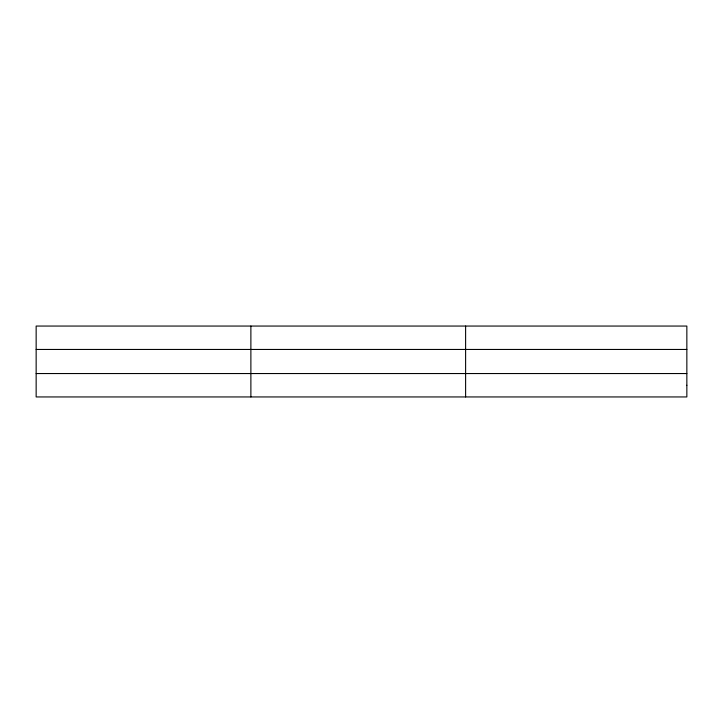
<?xml version="1.0" encoding="UTF-8"?>
<svg xmlns="http://www.w3.org/2000/svg" width="723" height="723" viewBox="0 0 723 723"><rect width="100%" height="100%" fill="white"/><g stroke="black" fill="none" stroke-linecap="round" stroke-linejoin="round"><path stroke-width="1.08" d="M250.881 326.055L250.881 396.945M465.612 326.055L465.612 396.945M36.15 349.453L686.85 349.453M36.15 373.547L686.85 373.547M686.85 385.251L686.85 396.945L36.15 396.945L36.15 326.055L686.85 326.055L686.85 385.251"/></g></svg>
